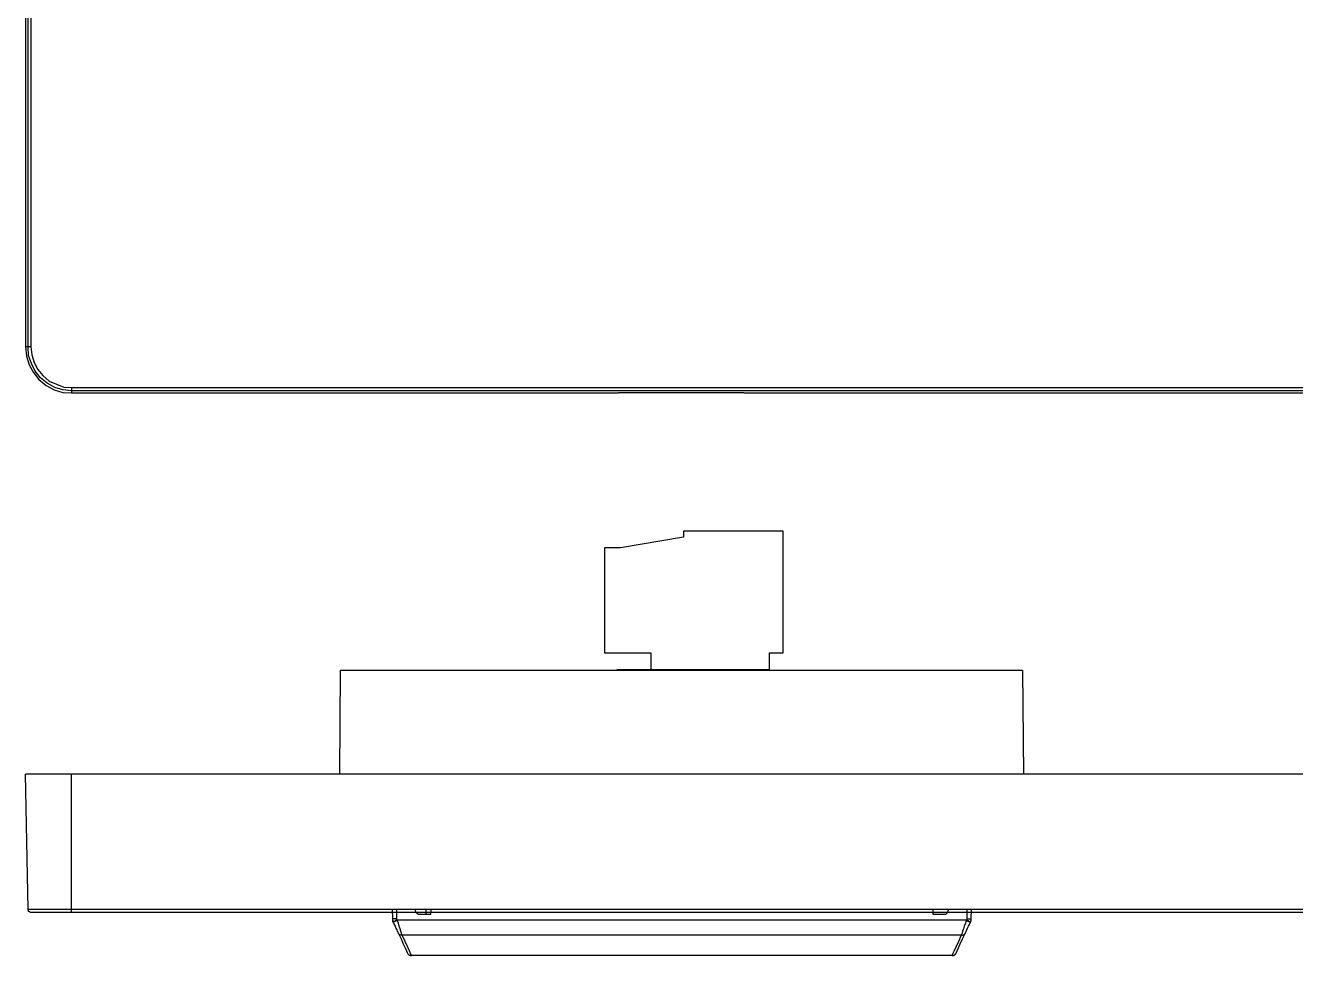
# Model space of a CAD drawing. Header units: centimetres. Extents: x -8.4 to 8.2, y -7.9 to 8.
# Drawn here: x -8.36 to -0.1, y -7.89 to -1.85 of the extents above; entities that cross this region are included whole.
import ezdxf

# ---------------------------------------------------------------- set-up
doc = ezdxf.new("R2010")
doc.units = ezdxf.units.CM
doc.header["$MEASUREMENT"] = 0
doc.layers.add('Layer 1', color=7, linetype='Continuous')

msp = doc.modelspace()

# ---------------------------------------------------------------- linework, layer by layer
at = {"layer": 'Layer 1', "lineweight": 25}
for points in [[(-8.35731, 7.70113), (-8.35731, 7.70113), (-8.35731, -3.937), (-8.35731, -3.937)], [(-8.33967, -3.937), (-8.33967, -3.937), (-8.33967, 7.70113), (-8.33967, 7.70113)], [(-8.32203, 7.70113), (-8.32203, 7.70113), (-8.32203, -3.937), (-8.32203, -3.937)], [(-8.33967, -3.937), (-8.33967, -3.937), (-8.35731, -3.937), (-8.35731, -3.937)], [(-8.05745, -4.20159), (-8.05745, -4.20159), (4.32153, -4.20159), (4.32153, -4.20159)], [(4.32153, -4.22275), (4.32153, -4.22275), (-8.05745, -4.22275), (-8.05745, -4.22275)], [(-8.05745, -4.22275), (-8.05745, -4.22275), (-8.05745, -4.23687), (-8.05745, -4.23687)], [(-8.05745, -4.23687), (-8.05745, -4.23687), (-4.50498, -4.23687), (-4.50498, -4.23687)], [(-4.50498, -4.23687), (-4.50498, -4.23687), (-4.50145, -4.23334), (-4.50145, -4.23334)], [(-4.50145, -4.23334), (-4.50145, -4.23334), (-3.69006, -4.23334), (-3.69006, -4.23334)], [(-3.69006, -4.23334), (-3.69006, -4.23334), (-3.68653, -4.23687), (-3.68653, -4.23687)], [(-3.68653, -4.23687), (-3.68653, -4.23687), (4.32153, -4.23687), (4.32153, -4.23687)], [(-4.08163, -5.17269), (-4.08163, -5.17269), (-4.49085, -5.24325), (-4.49085, -5.24325)], [(-4.08163, -5.13389), (-4.08163, -5.13389), (-4.08163, -5.17269), (-4.08163, -5.17269)], [(-3.43252, -5.13389), (-3.43252, -5.13389), (-4.08163, -5.13389), (-4.08163, -5.13389)], [(-3.43252, -5.92411), (-3.43252, -5.92411), (-3.43252, -5.13389), (-3.43252, -5.13389)], [(-4.59316, -5.24325), (-4.59316, -5.24325), (-4.59316, -5.92411), (-4.59316, -5.92411)], [(-4.49085, -5.24325), (-4.49085, -5.24325), (-4.59316, -5.24325), (-4.59316, -5.24325)], [(-4.59316, -5.92411), (-4.59316, -5.92411), (-4.2933, -5.92411), (-4.2933, -5.92411)], [(-4.2933, -5.92411), (-4.2933, -5.92411), (-4.2933, -6.03347), (-4.2933, -6.03347)], [(-3.52071, -5.92411), (-3.52071, -5.92411), (-3.43252, -5.92411), (-3.43252, -5.92411)], [(-3.52071, -6.03347), (-3.52071, -6.03347), (-3.52071, -5.92411), (-3.52071, -5.92411)], [(-6.31119, -6.04053), (-6.31119, -6.04053), (-6.31599, -6.71257), (-6.31599, -6.71257)], [(-1.87677, -6.04053), (-1.87677, -6.04053), (-6.31119, -6.04053), (-6.31119, -6.04053)], [(-4.51202, -6.04053), (-4.51202, -6.04053), (-4.51202, -6.03347), (-4.51202, -6.03347)], [(-4.51202, -6.03347), (-4.51202, -6.03347), (-4.51202, -6.03347), (-4.51202, -6.03347)], [(-4.51202, -6.03347), (-4.51202, -6.03347), (-3.8241, -6.03347), (-3.8241, -6.03347)], [(-3.8241, -6.03347), (-3.8241, -6.03347), (-3.52071, -6.03347), (-3.52071, -6.03347)], [(-3.82058, -6.03347), (-3.82058, -6.03347), (-3.82058, -6.04053), (-3.82058, -6.04053)], [(-1.87677, -6.04053), (-1.87677, -6.04053), (-1.87037, -6.71257), (-1.87037, -6.71257)], [(-8.33967, -7.59099), (-8.33967, -7.59099), (-8.35731, -6.71257), (-8.35731, -6.71257)], [(-8.05745, -7.59099), (-8.05745, -7.59099), (-8.05745, -6.71257), (-8.05745, -6.71257)], [(4.32153, -6.71257), (4.32153, -6.71257), (-8.05745, -6.71257), (-8.05745, -6.71257)], [(-8.05745, -7.59099), (-8.05745, -7.59099), (4.32153, -7.59099), (4.32153, -7.59099)], [(-5.97365, -7.59099), (-5.97365, -7.59099), (-5.97252, -7.65227), (-5.97252, -7.65227)], [(-5.94253, -7.65227), (-5.94253, -7.65227), (-5.94366, -7.59099), (-5.94366, -7.59099)], [(-5.82435, -7.59406), (-5.82435, -7.59406), (-5.8244, -7.59099), (-5.8244, -7.59099)], [(-5.7538, -7.61876), (-5.7538, -7.61876), (-5.7538, -7.59099), (-5.7538, -7.59099)], [(-5.7538, -7.61876), (-5.7538, -7.61876), (-5.7538, -7.59099), (-5.7538, -7.59099)], [(-5.72205, -7.62405), (-5.72205, -7.62405), (-5.72147, -7.59099), (-5.72147, -7.59099)], [(-2.4612, -7.59099), (-2.4612, -7.59099), (-2.46062, -7.62405), (-2.46062, -7.62405)], [(-2.35826, -7.59099), (-2.35826, -7.59099), (-2.35831, -7.59406), (-2.35831, -7.59406)], [(-2.239, -7.59099), (-2.239, -7.59099), (-2.24013, -7.65227), (-2.24013, -7.65227)], [(-2.21015, -7.65227), (-2.21015, -7.65227), (-2.20902, -7.59099), (-2.20902, -7.59099)], [(4.32153, -7.61216), (4.32153, -7.61216), (-8.05745, -7.61216), (-8.05745, -7.61216)], [(-5.96899, -7.67344), (-5.96899, -7.67344), (-5.96723, -7.6752), (-5.96723, -7.6752)], [(-5.94077, -7.66285), (-5.94077, -7.66285), (-5.94077, -7.66109), (-5.94077, -7.66109)], [(-2.24366, -7.66285), (-2.24366, -7.66285), (-5.94077, -7.66285), (-5.94077, -7.66285)], [(-5.79437, -7.62405), (-5.79437, -7.62405), (-5.72205, -7.62405), (-5.72205, -7.62405)], [(-5.7538, -7.62228), (-5.7538, -7.62228), (-5.7538, -7.61876), (-5.7538, -7.61876)], [(-5.7538, -7.61876), (-5.7538, -7.61876), (-5.7538, -7.61876), (-5.7538, -7.61876)], [(-2.46062, -7.62405), (-2.46062, -7.62405), (-2.3883, -7.62405), (-2.3883, -7.62405)], [(-2.2419, -7.66109), (-2.2419, -7.66109), (-2.24366, -7.66285), (-2.24366, -7.66285)], [(-2.21544, -7.6752), (-2.21544, -7.6752), (-2.21544, -7.67344), (-2.21544, -7.67344)], [(-2.27541, -7.75987), (-2.27541, -7.75987), (-5.90902, -7.75987), (-5.90902, -7.75987)], [(-2.33715, -7.89216), (-2.33715, -7.89216), (-5.84728, -7.89216), (-5.84728, -7.89216)]]:
    msp.add_open_spline(points, degree=3, dxfattribs=at)
for points, knots in [([(-8.35731, -3.937), (-8.35731, -3.937), (-8.35025, -3.99698), (-8.35025, -3.99698), (-8.35025, -3.99698), (-8.35025, -3.99698), (-8.33262, -4.05342), (-8.33262, -4.05342), (-8.33262, -4.05342), (-8.33262, -4.05342), (-8.30439, -4.10281), (-8.30439, -4.10281), (-8.30439, -4.10281), (-8.30439, -4.10281), (-8.26912, -4.14867), (-8.26912, -4.14867), (-8.26912, -4.14867), (-8.26912, -4.14867), (-8.22325, -4.18748), (-8.22325, -4.18748), (-8.22325, -4.18748), (-8.22325, -4.18748), (-8.17034, -4.2157), (-8.17034, -4.2157), (-8.17034, -4.2157), (-8.17034, -4.2157), (-8.11389, -4.23334), (-8.11389, -4.23334), (-8.11389, -4.23334), (-8.11389, -4.23334), (-8.05745, -4.23687), (-8.05745, -4.23687)], [0, 0, 0, 0, 0.1111111, 0.1111111, 0.1111111, 0.1111111, 0.2222222, 0.2222222, 0.2222222, 0.2222222, 0.3333333, 0.3333333, 0.3333333, 0.3333333, 0.4444444, 0.4444444, 0.4444444, 0.4444444, 0.5555556, 0.5555556, 0.5555556, 0.5555556, 0.6666667, 0.6666667, 0.6666667, 0.6666667, 0.7777778, 0.7777778, 0.7777778, 0.7777778, 1, 1, 1, 1]), ([(-8.32203, -3.937), (-8.32203, -3.937), (-8.32556, -3.937), (-8.32556, -3.937), (-8.32556, -3.937), (-8.32556, -3.937), (-8.32909, -3.937), (-8.32909, -3.937), (-8.32909, -3.937), (-8.32909, -3.937), (-8.33262, -3.937), (-8.33262, -3.937), (-8.33262, -3.937), (-8.33262, -3.937), (-8.33614, -3.937), (-8.33614, -3.937), (-8.33614, -3.937), (-8.33614, -3.937), (-8.33967, -3.937), (-8.33967, -3.937)], [0, 0, 0, 0, 0.1666667, 0.1666667, 0.1666667, 0.1666667, 0.3333333, 0.3333333, 0.3333333, 0.3333333, 0.5, 0.5, 0.5, 0.5, 0.6666667, 0.6666667, 0.6666667, 0.6666667, 1, 1, 1, 1]), ([(-8.05745, -4.22275), (-8.05745, -4.22275), (-8.11389, -4.2157), (-8.11389, -4.2157), (-8.11389, -4.2157), (-8.11389, -4.2157), (-8.16681, -4.20159), (-8.16681, -4.20159), (-8.16681, -4.20159), (-8.16681, -4.20159), (-8.2162, -4.17337), (-8.2162, -4.17337), (-8.2162, -4.17337), (-8.2162, -4.17337), (-8.25853, -4.13809), (-8.25853, -4.13809), (-8.25853, -4.13809), (-8.25853, -4.13809), (-8.29381, -4.09575), (-8.29381, -4.09575), (-8.29381, -4.09575), (-8.29381, -4.09575), (-8.3185, -4.04637), (-8.3185, -4.04637), (-8.3185, -4.04637), (-8.3185, -4.04637), (-8.33614, -3.99345), (-8.33614, -3.99345), (-8.33614, -3.99345), (-8.33614, -3.99345), (-8.33967, -3.937), (-8.33967, -3.937)], [0, 0, 0, 0, 0.1111111, 0.1111111, 0.1111111, 0.1111111, 0.2222222, 0.2222222, 0.2222222, 0.2222222, 0.3333333, 0.3333333, 0.3333333, 0.3333333, 0.4444444, 0.4444444, 0.4444444, 0.4444444, 0.5555556, 0.5555556, 0.5555556, 0.5555556, 0.6666667, 0.6666667, 0.6666667, 0.6666667, 0.7777778, 0.7777778, 0.7777778, 0.7777778, 1, 1, 1, 1]), ([(-8.32203, -3.937), (-8.32203, -3.937), (-8.31498, -3.98992), (-8.31498, -3.98992), (-8.31498, -3.98992), (-8.31498, -3.98992), (-8.30087, -4.03931), (-8.30087, -4.03931), (-8.30087, -4.03931), (-8.30087, -4.03931), (-8.27617, -4.08517), (-8.27617, -4.08517), (-8.27617, -4.08517), (-8.27617, -4.08517), (-8.24442, -4.12398), (-8.24442, -4.12398), (-8.24442, -4.12398), (-8.24442, -4.12398), (-8.20209, -4.15925), (-8.20209, -4.15925), (-8.20209, -4.15925), (-8.20209, -4.15925), (-8.15623, -4.18042), (-8.15623, -4.18042), (-8.15623, -4.18042), (-8.15623, -4.18042), (-8.10684, -4.19806), (-8.10684, -4.19806), (-8.10684, -4.19806), (-8.10684, -4.19806), (-8.05745, -4.20159), (-8.05745, -4.20159)], [0, 0, 0, 0, 0.1111111, 0.1111111, 0.1111111, 0.1111111, 0.2222222, 0.2222222, 0.2222222, 0.2222222, 0.3333333, 0.3333333, 0.3333333, 0.3333333, 0.4444444, 0.4444444, 0.4444444, 0.4444444, 0.5555556, 0.5555556, 0.5555556, 0.5555556, 0.6666667, 0.6666667, 0.6666667, 0.6666667, 0.7777778, 0.7777778, 0.7777778, 0.7777778, 1, 1, 1, 1]), ([(-8.05745, -4.20159), (-8.05745, -4.20159), (-8.05745, -4.20512), (-8.05745, -4.20512), (-8.05745, -4.20512), (-8.05745, -4.20512), (-8.05745, -4.20864), (-8.05745, -4.20864), (-8.05745, -4.20864), (-8.05745, -4.20864), (-8.05745, -4.21217), (-8.05745, -4.21217), (-8.05745, -4.21217), (-8.05745, -4.21217), (-8.05745, -4.2157), (-8.05745, -4.2157), (-8.05745, -4.2157), (-8.05745, -4.2157), (-8.05745, -4.21923), (-8.05745, -4.21923), (-8.05745, -4.21923), (-8.05745, -4.21923), (-8.05745, -4.22275), (-8.05745, -4.22275)], [0, 0, 0, 0, 0.1428571, 0.1428571, 0.1428571, 0.1428571, 0.2857143, 0.2857143, 0.2857143, 0.2857143, 0.4285714, 0.4285714, 0.4285714, 0.4285714, 0.5714286, 0.5714286, 0.5714286, 0.5714286, 0.7142857, 0.7142857, 0.7142857, 0.7142857, 1, 1, 1, 1]), ([(-3.8241, -6.03347), (-3.8241, -6.03347), (-3.8241, -6.03347), (-3.8241, -6.03347), (-3.8241, -6.03347), (-3.8241, -6.03347), (-3.82058, -6.03347), (-3.82058, -6.03347)], [0, 0, 0, 0, 0.3333333, 0.3333333, 0.3333333, 0.3333333, 1, 1, 1, 1]), ([(-8.05745, -6.71257), (-8.05745, -6.71257), (-8.11389, -6.71257), (-8.11389, -6.71257), (-8.11389, -6.71257), (-8.11389, -6.71257), (-8.17034, -6.71257), (-8.17034, -6.71257), (-8.17034, -6.71257), (-8.17034, -6.71257), (-8.22325, -6.71257), (-8.22325, -6.71257), (-8.22325, -6.71257), (-8.22325, -6.71257), (-8.26912, -6.71257), (-8.26912, -6.71257), (-8.26912, -6.71257), (-8.26912, -6.71257), (-8.30439, -6.71257), (-8.30439, -6.71257), (-8.30439, -6.71257), (-8.30439, -6.71257), (-8.33262, -6.71257), (-8.33262, -6.71257), (-8.33262, -6.71257), (-8.33262, -6.71257), (-8.35025, -6.71257), (-8.35025, -6.71257), (-8.35025, -6.71257), (-8.35025, -6.71257), (-8.35731, -6.71257), (-8.35731, -6.71257)], [0, 0, 0, 0, 0.1111111, 0.1111111, 0.1111111, 0.1111111, 0.2222222, 0.2222222, 0.2222222, 0.2222222, 0.3333333, 0.3333333, 0.3333333, 0.3333333, 0.4444444, 0.4444444, 0.4444444, 0.4444444, 0.5555556, 0.5555556, 0.5555556, 0.5555556, 0.6666667, 0.6666667, 0.6666667, 0.6666667, 0.7777778, 0.7777778, 0.7777778, 0.7777778, 1, 1, 1, 1]), ([(-8.33967, -7.59099), (-8.33967, -7.59099), (-8.33614, -7.59099), (-8.33614, -7.59099), (-8.33614, -7.59099), (-8.33614, -7.59099), (-8.3185, -7.59099), (-8.3185, -7.59099), (-8.3185, -7.59099), (-8.3185, -7.59099), (-8.29381, -7.59099), (-8.29381, -7.59099), (-8.29381, -7.59099), (-8.29381, -7.59099), (-8.25853, -7.59099), (-8.25853, -7.59099), (-8.25853, -7.59099), (-8.25853, -7.59099), (-8.2162, -7.59099), (-8.2162, -7.59099), (-8.2162, -7.59099), (-8.2162, -7.59099), (-8.16681, -7.59099), (-8.16681, -7.59099), (-8.16681, -7.59099), (-8.16681, -7.59099), (-8.11389, -7.59099), (-8.11389, -7.59099), (-8.11389, -7.59099), (-8.11389, -7.59099), (-8.05745, -7.59099), (-8.05745, -7.59099)], [0, 0, 0, 0, 0.1111111, 0.1111111, 0.1111111, 0.1111111, 0.2222222, 0.2222222, 0.2222222, 0.2222222, 0.3333333, 0.3333333, 0.3333333, 0.3333333, 0.4444444, 0.4444444, 0.4444444, 0.4444444, 0.5555556, 0.5555556, 0.5555556, 0.5555556, 0.6666667, 0.6666667, 0.6666667, 0.6666667, 0.7777778, 0.7777778, 0.7777778, 0.7777778, 1, 1, 1, 1]), ([(-8.32203, -7.61216), (-8.32203, -7.61216), (-8.32556, -7.61216), (-8.32556, -7.61216), (-8.32556, -7.61216), (-8.32556, -7.61216), (-8.32909, -7.60863), (-8.32909, -7.60863), (-8.32909, -7.60863), (-8.32909, -7.60863), (-8.33262, -7.60863), (-8.33262, -7.60863), (-8.33262, -7.60863), (-8.33262, -7.60863), (-8.33614, -7.6051), (-8.33614, -7.6051), (-8.33614, -7.6051), (-8.33614, -7.6051), (-8.33614, -7.60157), (-8.33614, -7.60157), (-8.33614, -7.60157), (-8.33614, -7.60157), (-8.33967, -7.59805), (-8.33967, -7.59805), (-8.33967, -7.59805), (-8.33967, -7.59805), (-8.33967, -7.59452), (-8.33967, -7.59452), (-8.33967, -7.59452), (-8.33967, -7.59452), (-8.33967, -7.59099), (-8.33967, -7.59099)], [0, 0, 0, 0, 0.1111111, 0.1111111, 0.1111111, 0.1111111, 0.2222222, 0.2222222, 0.2222222, 0.2222222, 0.3333333, 0.3333333, 0.3333333, 0.3333333, 0.4444444, 0.4444444, 0.4444444, 0.4444444, 0.5555556, 0.5555556, 0.5555556, 0.5555556, 0.6666667, 0.6666667, 0.6666667, 0.6666667, 0.7777778, 0.7777778, 0.7777778, 0.7777778, 1, 1, 1, 1]), ([(-8.05745, -7.61216), (-8.05745, -7.61216), (-8.05745, -7.61216), (-8.05745, -7.61216), (-8.05745, -7.61216), (-8.05745, -7.61216), (-8.05745, -7.60863), (-8.05745, -7.60863), (-8.05745, -7.60863), (-8.05745, -7.60863), (-8.05745, -7.6051), (-8.05745, -7.6051), (-8.05745, -7.6051), (-8.05745, -7.6051), (-8.05745, -7.60157), (-8.05745, -7.60157), (-8.05745, -7.60157), (-8.05745, -7.60157), (-8.05745, -7.59805), (-8.05745, -7.59805), (-8.05745, -7.59805), (-8.05745, -7.59805), (-8.05745, -7.59452), (-8.05745, -7.59452), (-8.05745, -7.59452), (-8.05745, -7.59452), (-8.05745, -7.59099), (-8.05745, -7.59099)], [0, 0, 0, 0, 0.125, 0.125, 0.125, 0.125, 0.25, 0.25, 0.25, 0.25, 0.375, 0.375, 0.375, 0.375, 0.5, 0.5, 0.5, 0.5, 0.625, 0.625, 0.625, 0.625, 0.75, 0.75, 0.75, 0.75, 1, 1, 1, 1]), ([(-5.82435, -7.59406), (-5.82435, -7.59406), (-5.82435, -7.60112), (-5.82435, -7.60112), (-5.82435, -7.60112), (-5.82435, -7.60112), (-5.82259, -7.60641), (-5.82259, -7.60641), (-5.82259, -7.60641), (-5.82259, -7.60641), (-5.81906, -7.6117), (-5.81906, -7.6117), (-5.81906, -7.6117), (-5.81906, -7.6117), (-5.81553, -7.61523), (-5.81553, -7.61523), (-5.81553, -7.61523), (-5.81553, -7.61523), (-5.81024, -7.61876), (-5.81024, -7.61876), (-5.81024, -7.61876), (-5.81024, -7.61876), (-5.80495, -7.62228), (-5.80495, -7.62228), (-5.80495, -7.62228), (-5.80495, -7.62228), (-5.79966, -7.62405), (-5.79966, -7.62405), (-5.79966, -7.62405), (-5.79966, -7.62405), (-5.79437, -7.62405), (-5.79437, -7.62405)], [0, 0, 0, 0, 0.1111111, 0.1111111, 0.1111111, 0.1111111, 0.2222222, 0.2222222, 0.2222222, 0.2222222, 0.3333333, 0.3333333, 0.3333333, 0.3333333, 0.4444444, 0.4444444, 0.4444444, 0.4444444, 0.5555556, 0.5555556, 0.5555556, 0.5555556, 0.6666667, 0.6666667, 0.6666667, 0.6666667, 0.7777778, 0.7777778, 0.7777778, 0.7777778, 1, 1, 1, 1]), ([(-2.3883, -7.62405), (-2.3883, -7.62405), (-2.38301, -7.62405), (-2.38301, -7.62405), (-2.38301, -7.62405), (-2.38301, -7.62405), (-2.37771, -7.62228), (-2.37771, -7.62228), (-2.37771, -7.62228), (-2.37771, -7.62228), (-2.37242, -7.61876), (-2.37242, -7.61876), (-2.37242, -7.61876), (-2.37242, -7.61876), (-2.36713, -7.61523), (-2.36713, -7.61523), (-2.36713, -7.61523), (-2.36713, -7.61523), (-2.3636, -7.6117), (-2.3636, -7.6117), (-2.3636, -7.6117), (-2.3636, -7.6117), (-2.36184, -7.60641), (-2.36184, -7.60641), (-2.36184, -7.60641), (-2.36184, -7.60641), (-2.36008, -7.60112), (-2.36008, -7.60112), (-2.36008, -7.60112), (-2.36008, -7.60112), (-2.35831, -7.59406), (-2.35831, -7.59406)], [0, 0, 0, 0, 0.1111111, 0.1111111, 0.1111111, 0.1111111, 0.2222222, 0.2222222, 0.2222222, 0.2222222, 0.3333333, 0.3333333, 0.3333333, 0.3333333, 0.4444444, 0.4444444, 0.4444444, 0.4444444, 0.5555556, 0.5555556, 0.5555556, 0.5555556, 0.6666667, 0.6666667, 0.6666667, 0.6666667, 0.7777778, 0.7777778, 0.7777778, 0.7777778, 1, 1, 1, 1]), ([(-8.05745, -7.61216), (-8.05745, -7.61216), (-8.10684, -7.61216), (-8.10684, -7.61216), (-8.10684, -7.61216), (-8.10684, -7.61216), (-8.15623, -7.61216), (-8.15623, -7.61216), (-8.15623, -7.61216), (-8.15623, -7.61216), (-8.20209, -7.61216), (-8.20209, -7.61216), (-8.20209, -7.61216), (-8.20209, -7.61216), (-8.24442, -7.61216), (-8.24442, -7.61216), (-8.24442, -7.61216), (-8.24442, -7.61216), (-8.27617, -7.61216), (-8.27617, -7.61216), (-8.27617, -7.61216), (-8.27617, -7.61216), (-8.30087, -7.61216), (-8.30087, -7.61216), (-8.30087, -7.61216), (-8.30087, -7.61216), (-8.31498, -7.61216), (-8.31498, -7.61216), (-8.31498, -7.61216), (-8.31498, -7.61216), (-8.32203, -7.61216), (-8.32203, -7.61216)], [0, 0, 0, 0, 0.1111111, 0.1111111, 0.1111111, 0.1111111, 0.2222222, 0.2222222, 0.2222222, 0.2222222, 0.3333333, 0.3333333, 0.3333333, 0.3333333, 0.4444444, 0.4444444, 0.4444444, 0.4444444, 0.5555556, 0.5555556, 0.5555556, 0.5555556, 0.6666667, 0.6666667, 0.6666667, 0.6666667, 0.7777778, 0.7777778, 0.7777778, 0.7777778, 1, 1, 1, 1]), ([(-5.94253, -7.65227), (-5.94253, -7.65227), (-5.94959, -7.65227), (-5.94959, -7.65227), (-5.94959, -7.65227), (-5.94959, -7.65227), (-5.95488, -7.65227), (-5.95488, -7.65227), (-5.95488, -7.65227), (-5.95488, -7.65227), (-5.96017, -7.65227), (-5.96017, -7.65227), (-5.96017, -7.65227), (-5.96017, -7.65227), (-5.9637, -7.65227), (-5.9637, -7.65227), (-5.9637, -7.65227), (-5.9637, -7.65227), (-5.96899, -7.65227), (-5.96899, -7.65227), (-5.96899, -7.65227), (-5.96899, -7.65227), (-5.97076, -7.65227), (-5.97076, -7.65227), (-5.97076, -7.65227), (-5.97076, -7.65227), (-5.97252, -7.65227), (-5.97252, -7.65227)], [0, 0, 0, 0, 0.125, 0.125, 0.125, 0.125, 0.25, 0.25, 0.25, 0.25, 0.375, 0.375, 0.375, 0.375, 0.5, 0.5, 0.5, 0.5, 0.625, 0.625, 0.625, 0.625, 0.75, 0.75, 0.75, 0.75, 1, 1, 1, 1]), ([(-5.97252, -7.65227), (-5.97252, -7.65227), (-5.97252, -7.65933), (-5.97252, -7.65933), (-5.97252, -7.65933), (-5.97252, -7.65933), (-5.97076, -7.66638), (-5.97076, -7.66638), (-5.97076, -7.66638), (-5.97076, -7.66638), (-5.96899, -7.67344), (-5.96899, -7.67344)], [0, 0, 0, 0, 0.25, 0.25, 0.25, 0.25, 0.5, 0.5, 0.5, 0.5, 1, 1, 1, 1]), ([(-5.94077, -7.66109), (-5.94077, -7.66109), (-5.94606, -7.66285), (-5.94606, -7.66285), (-5.94606, -7.66285), (-5.94606, -7.66285), (-5.95135, -7.66462), (-5.95135, -7.66462), (-5.95135, -7.66462), (-5.95135, -7.66462), (-5.95665, -7.66815), (-5.95665, -7.66815), (-5.95665, -7.66815), (-5.95665, -7.66815), (-5.96017, -7.66991), (-5.96017, -7.66991), (-5.96017, -7.66991), (-5.96017, -7.66991), (-5.9637, -7.67167), (-5.9637, -7.67167), (-5.9637, -7.67167), (-5.9637, -7.67167), (-5.96723, -7.67167), (-5.96723, -7.67167), (-5.96723, -7.67167), (-5.96723, -7.67167), (-5.96723, -7.67344), (-5.96723, -7.67344), (-5.96723, -7.67344), (-5.96723, -7.67344), (-5.96899, -7.67344), (-5.96899, -7.67344)], [0, 0, 0, 0, 0.1111111, 0.1111111, 0.1111111, 0.1111111, 0.2222222, 0.2222222, 0.2222222, 0.2222222, 0.3333333, 0.3333333, 0.3333333, 0.3333333, 0.4444444, 0.4444444, 0.4444444, 0.4444444, 0.5555556, 0.5555556, 0.5555556, 0.5555556, 0.6666667, 0.6666667, 0.6666667, 0.6666667, 0.7777778, 0.7777778, 0.7777778, 0.7777778, 1, 1, 1, 1]), ([(-5.94077, -7.66285), (-5.94077, -7.66285), (-5.94606, -7.66638), (-5.94606, -7.66638), (-5.94606, -7.66638), (-5.94606, -7.66638), (-5.95135, -7.66815), (-5.95135, -7.66815), (-5.95135, -7.66815), (-5.95135, -7.66815), (-5.95488, -7.66991), (-5.95488, -7.66991), (-5.95488, -7.66991), (-5.95488, -7.66991), (-5.96017, -7.67167), (-5.96017, -7.67167), (-5.96017, -7.67167), (-5.96017, -7.67167), (-5.96194, -7.67344), (-5.96194, -7.67344), (-5.96194, -7.67344), (-5.96194, -7.67344), (-5.96546, -7.6752), (-5.96546, -7.6752), (-5.96546, -7.6752), (-5.96546, -7.6752), (-5.96723, -7.6752), (-5.96723, -7.6752)], [0, 0, 0, 0, 0.125, 0.125, 0.125, 0.125, 0.25, 0.25, 0.25, 0.25, 0.375, 0.375, 0.375, 0.375, 0.5, 0.5, 0.5, 0.5, 0.625, 0.625, 0.625, 0.625, 0.75, 0.75, 0.75, 0.75, 1, 1, 1, 1]), ([(-5.96723, -7.6752), (-5.96723, -7.6752), (-5.96017, -7.68931), (-5.96017, -7.68931), (-5.96017, -7.68931), (-5.96017, -7.68931), (-5.95488, -7.70166), (-5.95488, -7.70166), (-5.95488, -7.70166), (-5.95488, -7.70166), (-5.94959, -7.71401), (-5.94959, -7.71401), (-5.94959, -7.71401), (-5.94959, -7.71401), (-5.9443, -7.72459), (-5.9443, -7.72459), (-5.9443, -7.72459), (-5.9443, -7.72459), (-5.94077, -7.73341), (-5.94077, -7.73341), (-5.94077, -7.73341), (-5.94077, -7.73341), (-5.93724, -7.74046), (-5.93724, -7.74046), (-5.93724, -7.74046), (-5.93724, -7.74046), (-5.93548, -7.74399), (-5.93548, -7.74399)], [0, 0, 0, 0, 0.125, 0.125, 0.125, 0.125, 0.25, 0.25, 0.25, 0.25, 0.375, 0.375, 0.375, 0.375, 0.5, 0.5, 0.5, 0.5, 0.625, 0.625, 0.625, 0.625, 0.75, 0.75, 0.75, 0.75, 1, 1, 1, 1]), ([(-5.94077, -7.66109), (-5.94077, -7.66109), (-5.94253, -7.65756), (-5.94253, -7.65756), (-5.94253, -7.65756), (-5.94253, -7.65756), (-5.94253, -7.6558), (-5.94253, -7.6558), (-5.94253, -7.6558), (-5.94253, -7.6558), (-5.94253, -7.65227), (-5.94253, -7.65227)], [0, 0, 0, 0, 0.25, 0.25, 0.25, 0.25, 0.5, 0.5, 0.5, 0.5, 1, 1, 1, 1]), ([(-5.90902, -7.75987), (-5.90902, -7.75987), (-5.91078, -7.75458), (-5.91078, -7.75458), (-5.91078, -7.75458), (-5.91078, -7.75458), (-5.91255, -7.74576), (-5.91255, -7.74576), (-5.91255, -7.74576), (-5.91255, -7.74576), (-5.91784, -7.73341), (-5.91784, -7.73341), (-5.91784, -7.73341), (-5.91784, -7.73341), (-5.92137, -7.7193), (-5.92137, -7.7193), (-5.92137, -7.7193), (-5.92137, -7.7193), (-5.92842, -7.70166), (-5.92842, -7.70166), (-5.92842, -7.70166), (-5.92842, -7.70166), (-5.93371, -7.68226), (-5.93371, -7.68226), (-5.93371, -7.68226), (-5.93371, -7.68226), (-5.94077, -7.66285), (-5.94077, -7.66285)], [0, 0, 0, 0, 0.125, 0.125, 0.125, 0.125, 0.25, 0.25, 0.25, 0.25, 0.375, 0.375, 0.375, 0.375, 0.5, 0.5, 0.5, 0.5, 0.625, 0.625, 0.625, 0.625, 0.75, 0.75, 0.75, 0.75, 1, 1, 1, 1]), ([(-5.7538, -7.62228), (-5.7538, -7.62228), (-5.7538, -7.62228), (-5.7538, -7.62228), (-5.7538, -7.62228), (-5.7538, -7.62228), (-5.7538, -7.61876), (-5.7538, -7.61876)], [0, 0, 0, 0, 0.3333333, 0.3333333, 0.3333333, 0.3333333, 1, 1, 1, 1]), ([(-5.7538, -7.61876), (-5.7538, -7.61876), (-5.7538, -7.62228), (-5.7538, -7.62228), (-5.7538, -7.62228), (-5.7538, -7.62228), (-5.7538, -7.62405), (-5.7538, -7.62405)], [0, 0, 0, 0, 0.3333333, 0.3333333, 0.3333333, 0.3333333, 1, 1, 1, 1]), ([(-2.24366, -7.66285), (-2.24366, -7.66285), (-2.24895, -7.68226), (-2.24895, -7.68226), (-2.24895, -7.68226), (-2.24895, -7.68226), (-2.25601, -7.70166), (-2.25601, -7.70166), (-2.25601, -7.70166), (-2.25601, -7.70166), (-2.2613, -7.7193), (-2.2613, -7.7193), (-2.2613, -7.7193), (-2.2613, -7.7193), (-2.26659, -7.73341), (-2.26659, -7.73341), (-2.26659, -7.73341), (-2.26659, -7.73341), (-2.27012, -7.74576), (-2.27012, -7.74576), (-2.27012, -7.74576), (-2.27012, -7.74576), (-2.27365, -7.75458), (-2.27365, -7.75458), (-2.27365, -7.75458), (-2.27365, -7.75458), (-2.27541, -7.75987), (-2.27541, -7.75987)], [0, 0, 0, 0, 0.125, 0.125, 0.125, 0.125, 0.25, 0.25, 0.25, 0.25, 0.375, 0.375, 0.375, 0.375, 0.5, 0.5, 0.5, 0.5, 0.625, 0.625, 0.625, 0.625, 0.75, 0.75, 0.75, 0.75, 1, 1, 1, 1]), ([(-2.24719, -7.74399), (-2.24719, -7.74399), (-2.24542, -7.74046), (-2.24542, -7.74046), (-2.24542, -7.74046), (-2.24542, -7.74046), (-2.24366, -7.73341), (-2.24366, -7.73341), (-2.24366, -7.73341), (-2.24366, -7.73341), (-2.23837, -7.72459), (-2.23837, -7.72459), (-2.23837, -7.72459), (-2.23837, -7.72459), (-2.23484, -7.71401), (-2.23484, -7.71401), (-2.23484, -7.71401), (-2.23484, -7.71401), (-2.22778, -7.70166), (-2.22778, -7.70166), (-2.22778, -7.70166), (-2.22778, -7.70166), (-2.22249, -7.68931), (-2.22249, -7.68931), (-2.22249, -7.68931), (-2.22249, -7.68931), (-2.21544, -7.6752), (-2.21544, -7.6752)], [0, 0, 0, 0, 0.125, 0.125, 0.125, 0.125, 0.25, 0.25, 0.25, 0.25, 0.375, 0.375, 0.375, 0.375, 0.5, 0.5, 0.5, 0.5, 0.625, 0.625, 0.625, 0.625, 0.75, 0.75, 0.75, 0.75, 1, 1, 1, 1]), ([(-2.24366, -7.66285), (-2.24366, -7.66285), (-2.23837, -7.66638), (-2.23837, -7.66638), (-2.23837, -7.66638), (-2.23837, -7.66638), (-2.23308, -7.66815), (-2.23308, -7.66815), (-2.23308, -7.66815), (-2.23308, -7.66815), (-2.22778, -7.66991), (-2.22778, -7.66991), (-2.22778, -7.66991), (-2.22778, -7.66991), (-2.22426, -7.67167), (-2.22426, -7.67167), (-2.22426, -7.67167), (-2.22426, -7.67167), (-2.22073, -7.67344), (-2.22073, -7.67344), (-2.22073, -7.67344), (-2.22073, -7.67344), (-2.2172, -7.6752), (-2.2172, -7.6752), (-2.2172, -7.6752), (-2.2172, -7.6752), (-2.21544, -7.6752), (-2.21544, -7.6752)], [0, 0, 0, 0, 0.125, 0.125, 0.125, 0.125, 0.25, 0.25, 0.25, 0.25, 0.375, 0.375, 0.375, 0.375, 0.5, 0.5, 0.5, 0.5, 0.625, 0.625, 0.625, 0.625, 0.75, 0.75, 0.75, 0.75, 1, 1, 1, 1]), ([(-2.24013, -7.65227), (-2.24013, -7.65227), (-2.24013, -7.6558), (-2.24013, -7.6558), (-2.24013, -7.6558), (-2.24013, -7.6558), (-2.24013, -7.65756), (-2.24013, -7.65756), (-2.24013, -7.65756), (-2.24013, -7.65756), (-2.2419, -7.66109), (-2.2419, -7.66109)], [0, 0, 0, 0, 0.25, 0.25, 0.25, 0.25, 0.5, 0.5, 0.5, 0.5, 1, 1, 1, 1]), ([(-2.2419, -7.66109), (-2.2419, -7.66109), (-2.2366, -7.66285), (-2.2366, -7.66285), (-2.2366, -7.66285), (-2.2366, -7.66285), (-2.23131, -7.66462), (-2.23131, -7.66462), (-2.23131, -7.66462), (-2.23131, -7.66462), (-2.22602, -7.66815), (-2.22602, -7.66815), (-2.22602, -7.66815), (-2.22602, -7.66815), (-2.22249, -7.66991), (-2.22249, -7.66991), (-2.22249, -7.66991), (-2.22249, -7.66991), (-2.21896, -7.67167), (-2.21896, -7.67167), (-2.21896, -7.67167), (-2.21896, -7.67167), (-2.2172, -7.67167), (-2.2172, -7.67167), (-2.2172, -7.67167), (-2.2172, -7.67167), (-2.21544, -7.67344), (-2.21544, -7.67344)], [0, 0, 0, 0, 0.125, 0.125, 0.125, 0.125, 0.25, 0.25, 0.25, 0.25, 0.375, 0.375, 0.375, 0.375, 0.5, 0.5, 0.5, 0.5, 0.625, 0.625, 0.625, 0.625, 0.75, 0.75, 0.75, 0.75, 1, 1, 1, 1]), ([(-2.24013, -7.65227), (-2.24013, -7.65227), (-2.23484, -7.65227), (-2.23484, -7.65227), (-2.23484, -7.65227), (-2.23484, -7.65227), (-2.22778, -7.65227), (-2.22778, -7.65227), (-2.22778, -7.65227), (-2.22778, -7.65227), (-2.22249, -7.65227), (-2.22249, -7.65227), (-2.22249, -7.65227), (-2.22249, -7.65227), (-2.21896, -7.65227), (-2.21896, -7.65227), (-2.21896, -7.65227), (-2.21896, -7.65227), (-2.21544, -7.65227), (-2.21544, -7.65227), (-2.21544, -7.65227), (-2.21544, -7.65227), (-2.21191, -7.65227), (-2.21191, -7.65227), (-2.21191, -7.65227), (-2.21191, -7.65227), (-2.21015, -7.65227), (-2.21015, -7.65227)], [0, 0, 0, 0, 0.125, 0.125, 0.125, 0.125, 0.25, 0.25, 0.25, 0.25, 0.375, 0.375, 0.375, 0.375, 0.5, 0.5, 0.5, 0.5, 0.625, 0.625, 0.625, 0.625, 0.75, 0.75, 0.75, 0.75, 1, 1, 1, 1]), ([(-2.21544, -7.67344), (-2.21544, -7.67344), (-2.21191, -7.66638), (-2.21191, -7.66638), (-2.21191, -7.66638), (-2.21191, -7.66638), (-2.21015, -7.65933), (-2.21015, -7.65933), (-2.21015, -7.65933), (-2.21015, -7.65933), (-2.21015, -7.65227), (-2.21015, -7.65227)], [0, 0, 0, 0, 0.25, 0.25, 0.25, 0.25, 0.5, 0.5, 0.5, 0.5, 1, 1, 1, 1]), ([(-5.90902, -7.75987), (-5.90902, -7.75987), (-5.91255, -7.75987), (-5.91255, -7.75987), (-5.91255, -7.75987), (-5.91255, -7.75987), (-5.91608, -7.75987), (-5.91608, -7.75987), (-5.91608, -7.75987), (-5.91608, -7.75987), (-5.92137, -7.7581), (-5.92137, -7.7581), (-5.92137, -7.7581), (-5.92137, -7.7581), (-5.9249, -7.75634), (-5.9249, -7.75634), (-5.9249, -7.75634), (-5.9249, -7.75634), (-5.92842, -7.75281), (-5.92842, -7.75281), (-5.92842, -7.75281), (-5.92842, -7.75281), (-5.93195, -7.75105), (-5.93195, -7.75105), (-5.93195, -7.75105), (-5.93195, -7.75105), (-5.93371, -7.74752), (-5.93371, -7.74752), (-5.93371, -7.74752), (-5.93371, -7.74752), (-5.93548, -7.74399), (-5.93548, -7.74399)], [0, 0, 0, 0, 0.1111111, 0.1111111, 0.1111111, 0.1111111, 0.2222222, 0.2222222, 0.2222222, 0.2222222, 0.3333333, 0.3333333, 0.3333333, 0.3333333, 0.4444444, 0.4444444, 0.4444444, 0.4444444, 0.5555556, 0.5555556, 0.5555556, 0.5555556, 0.6666667, 0.6666667, 0.6666667, 0.6666667, 0.7777778, 0.7777778, 0.7777778, 0.7777778, 1, 1, 1, 1]), ([(-5.93548, -7.74399), (-5.93548, -7.74399), (-5.91608, -7.7828), (-5.91608, -7.7828), (-5.91608, -7.7828), (-5.91608, -7.7828), (-5.90196, -7.81631), (-5.90196, -7.81631), (-5.90196, -7.81631), (-5.90196, -7.81631), (-5.88962, -7.84277), (-5.88962, -7.84277), (-5.88962, -7.84277), (-5.88962, -7.84277), (-5.8808, -7.86041), (-5.8808, -7.86041), (-5.8808, -7.86041), (-5.8808, -7.86041), (-5.87551, -7.87276), (-5.87551, -7.87276), (-5.87551, -7.87276), (-5.87551, -7.87276), (-5.87374, -7.87628), (-5.87374, -7.87628)], [0, 0, 0, 0, 0.1428571, 0.1428571, 0.1428571, 0.1428571, 0.2857143, 0.2857143, 0.2857143, 0.2857143, 0.4285714, 0.4285714, 0.4285714, 0.4285714, 0.5714286, 0.5714286, 0.5714286, 0.5714286, 0.7142857, 0.7142857, 0.7142857, 0.7142857, 1, 1, 1, 1]), ([(-2.30892, -7.87628), (-2.30892, -7.87628), (-2.30892, -7.87628), (-2.30892, -7.87628), (-2.30892, -7.87628), (-2.30892, -7.87628), (-2.30716, -7.87276), (-2.30716, -7.87276), (-2.30716, -7.87276), (-2.30716, -7.87276), (-2.30187, -7.86041), (-2.30187, -7.86041), (-2.30187, -7.86041), (-2.30187, -7.86041), (-2.29305, -7.84277), (-2.29305, -7.84277), (-2.29305, -7.84277), (-2.29305, -7.84277), (-2.28246, -7.81631), (-2.28246, -7.81631), (-2.28246, -7.81631), (-2.28246, -7.81631), (-2.26659, -7.7828), (-2.26659, -7.7828), (-2.26659, -7.7828), (-2.26659, -7.7828), (-2.24719, -7.74399), (-2.24719, -7.74399)], [0, 0, 0, 0, 0.125, 0.125, 0.125, 0.125, 0.25, 0.25, 0.25, 0.25, 0.375, 0.375, 0.375, 0.375, 0.5, 0.5, 0.5, 0.5, 0.625, 0.625, 0.625, 0.625, 0.75, 0.75, 0.75, 0.75, 1, 1, 1, 1]), ([(-2.27541, -7.75987), (-2.27541, -7.75987), (-2.27012, -7.75987), (-2.27012, -7.75987), (-2.27012, -7.75987), (-2.27012, -7.75987), (-2.26659, -7.75987), (-2.26659, -7.75987), (-2.26659, -7.75987), (-2.26659, -7.75987), (-2.26306, -7.7581), (-2.26306, -7.7581), (-2.26306, -7.7581), (-2.26306, -7.7581), (-2.25777, -7.75634), (-2.25777, -7.75634), (-2.25777, -7.75634), (-2.25777, -7.75634), (-2.25424, -7.75281), (-2.25424, -7.75281), (-2.25424, -7.75281), (-2.25424, -7.75281), (-2.25248, -7.75105), (-2.25248, -7.75105), (-2.25248, -7.75105), (-2.25248, -7.75105), (-2.24895, -7.74752), (-2.24895, -7.74752), (-2.24895, -7.74752), (-2.24895, -7.74752), (-2.24719, -7.74399), (-2.24719, -7.74399)], [0, 0, 0, 0, 0.1111111, 0.1111111, 0.1111111, 0.1111111, 0.2222222, 0.2222222, 0.2222222, 0.2222222, 0.3333333, 0.3333333, 0.3333333, 0.3333333, 0.4444444, 0.4444444, 0.4444444, 0.4444444, 0.5555556, 0.5555556, 0.5555556, 0.5555556, 0.6666667, 0.6666667, 0.6666667, 0.6666667, 0.7777778, 0.7777778, 0.7777778, 0.7777778, 1, 1, 1, 1]), ([(-5.84728, -7.89216), (-5.84728, -7.89216), (-5.84905, -7.88863), (-5.84905, -7.88863), (-5.84905, -7.88863), (-5.84905, -7.88863), (-5.85434, -7.87805), (-5.85434, -7.87805), (-5.85434, -7.87805), (-5.85434, -7.87805), (-5.8614, -7.86041), (-5.8614, -7.86041), (-5.8614, -7.86041), (-5.8614, -7.86041), (-5.87374, -7.83395), (-5.87374, -7.83395), (-5.87374, -7.83395), (-5.87374, -7.83395), (-5.88962, -7.80044), (-5.88962, -7.80044), (-5.88962, -7.80044), (-5.88962, -7.80044), (-5.90902, -7.75987), (-5.90902, -7.75987)], [0, 0, 0, 0, 0.1428571, 0.1428571, 0.1428571, 0.1428571, 0.2857143, 0.2857143, 0.2857143, 0.2857143, 0.4285714, 0.4285714, 0.4285714, 0.4285714, 0.5714286, 0.5714286, 0.5714286, 0.5714286, 0.7142857, 0.7142857, 0.7142857, 0.7142857, 1, 1, 1, 1]), ([(-2.27541, -7.75987), (-2.27541, -7.75987), (-2.29305, -7.80044), (-2.29305, -7.80044), (-2.29305, -7.80044), (-2.29305, -7.80044), (-2.30892, -7.83395), (-2.30892, -7.83395), (-2.30892, -7.83395), (-2.30892, -7.83395), (-2.32127, -7.86041), (-2.32127, -7.86041), (-2.32127, -7.86041), (-2.32127, -7.86041), (-2.33009, -7.87805), (-2.33009, -7.87805), (-2.33009, -7.87805), (-2.33009, -7.87805), (-2.33538, -7.88863), (-2.33538, -7.88863), (-2.33538, -7.88863), (-2.33538, -7.88863), (-2.33715, -7.89216), (-2.33715, -7.89216)], [0, 0, 0, 0, 0.1428571, 0.1428571, 0.1428571, 0.1428571, 0.2857143, 0.2857143, 0.2857143, 0.2857143, 0.4285714, 0.4285714, 0.4285714, 0.4285714, 0.5714286, 0.5714286, 0.5714286, 0.5714286, 0.7142857, 0.7142857, 0.7142857, 0.7142857, 1, 1, 1, 1]), ([(-5.87374, -7.87628), (-5.87374, -7.87628), (-5.87198, -7.87981), (-5.87198, -7.87981), (-5.87198, -7.87981), (-5.87198, -7.87981), (-5.87021, -7.88334), (-5.87021, -7.88334), (-5.87021, -7.88334), (-5.87021, -7.88334), (-5.86669, -7.8851), (-5.86669, -7.8851), (-5.86669, -7.8851), (-5.86669, -7.8851), (-5.86316, -7.88863), (-5.86316, -7.88863), (-5.86316, -7.88863), (-5.86316, -7.88863), (-5.85963, -7.8904), (-5.85963, -7.8904), (-5.85963, -7.8904), (-5.85963, -7.8904), (-5.8561, -7.89216), (-5.8561, -7.89216), (-5.8561, -7.89216), (-5.8561, -7.89216), (-5.85258, -7.89216), (-5.85258, -7.89216), (-5.85258, -7.89216), (-5.85258, -7.89216), (-5.84728, -7.89216), (-5.84728, -7.89216)], [0, 0, 0, 0, 0.1111111, 0.1111111, 0.1111111, 0.1111111, 0.2222222, 0.2222222, 0.2222222, 0.2222222, 0.3333333, 0.3333333, 0.3333333, 0.3333333, 0.4444444, 0.4444444, 0.4444444, 0.4444444, 0.5555556, 0.5555556, 0.5555556, 0.5555556, 0.6666667, 0.6666667, 0.6666667, 0.6666667, 0.7777778, 0.7777778, 0.7777778, 0.7777778, 1, 1, 1, 1]), ([(-2.33538, -7.89216), (-2.33538, -7.89216), (-2.33185, -7.89216), (-2.33185, -7.89216), (-2.33185, -7.89216), (-2.33185, -7.89216), (-2.32656, -7.89216), (-2.32656, -7.89216), (-2.32656, -7.89216), (-2.32656, -7.89216), (-2.32303, -7.8904), (-2.32303, -7.8904), (-2.32303, -7.8904), (-2.32303, -7.8904), (-2.31951, -7.88863), (-2.31951, -7.88863), (-2.31951, -7.88863), (-2.31951, -7.88863), (-2.31598, -7.8851), (-2.31598, -7.8851), (-2.31598, -7.8851), (-2.31598, -7.8851), (-2.31421, -7.88158), (-2.31421, -7.88158), (-2.31421, -7.88158), (-2.31421, -7.88158), (-2.31069, -7.87981), (-2.31069, -7.87981), (-2.31069, -7.87981), (-2.31069, -7.87981), (-2.30892, -7.87628), (-2.30892, -7.87628)], [0, 0, 0, 0, 0.1111111, 0.1111111, 0.1111111, 0.1111111, 0.2222222, 0.2222222, 0.2222222, 0.2222222, 0.3333333, 0.3333333, 0.3333333, 0.3333333, 0.4444444, 0.4444444, 0.4444444, 0.4444444, 0.5555556, 0.5555556, 0.5555556, 0.5555556, 0.6666667, 0.6666667, 0.6666667, 0.6666667, 0.7777778, 0.7777778, 0.7777778, 0.7777778, 1, 1, 1, 1])]:
    msp.add_open_spline(points, degree=3, knots=knots, dxfattribs=at)

doc.saveas('drawing.dxf')
